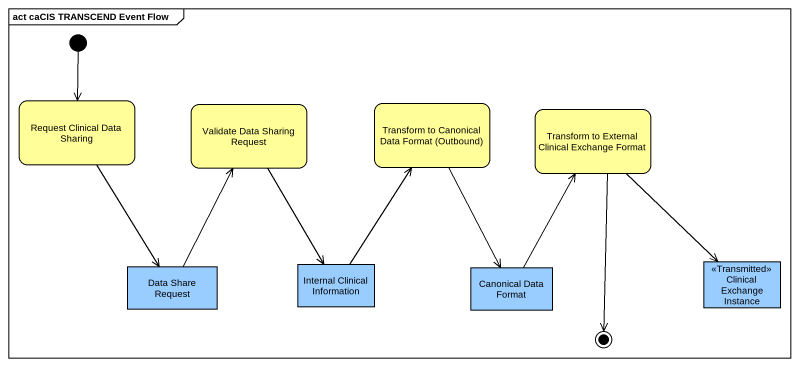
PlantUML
@startuml
mainframe act caCIS TRANSCEND Event Flow
hide empty description
state "Request Clinical Data Sharing" as Request_Clinical_Data #FFFE99
state "Validate Data Sharing Request" as Validate_Data_Sharing #FFFE99
state "Transform to Canonical Data Format (Outbound)" as Transform_to_Canonical_Data #FFFE99
state "Transform to External Clinical Exchange Format" as Transform_to_External #FFFE99
state "Data Share Request" as Data_Share_Request <<object>> #99CCFF
state "Internal Clinical Information" as Internal_Clinical <<object>> #99CCFF
state "Canonical Data Format" as Canonical_Data_Format <<object>> #99CCFF
state "Clinical Exchange Instance" as Clinical_Exchange_Instance <<Transmitted>> #99CCFF
[*] --> Request_Clinical_Data
Request_Clinical_Data --> Data_Share_Request
Validate_Data_Sharing --> Internal_Clinical
Transform_to_Canonical_Data --> Canonical_Data_Format
Transform_to_External --> Clinical_Exchange_Instance
Data_Share_Request -up-> Validate_Data_Sharing
Internal_Clinical -up-> Transform_to_Canonical_Data
Canonical_Data_Format -up-> Transform_to_External
Transform_to_External --> [*]
@enduml
